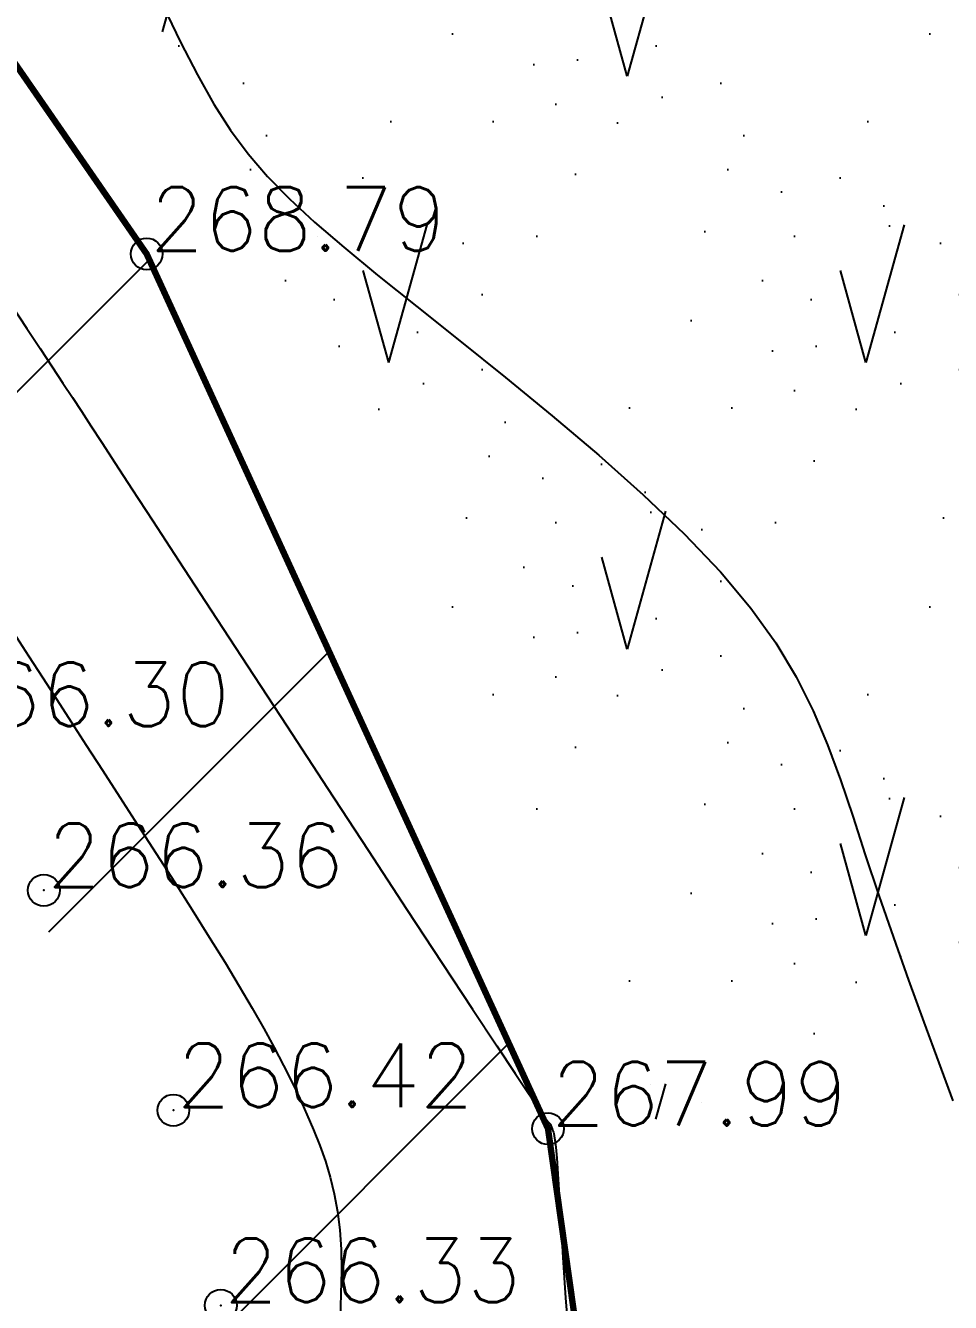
# Model space of a CAD drawing. Header units: millimetres. Extents: x 524954 to 526204, y 9523489 to 9524010.
# Drawn here: x 525380.55 to 525395.08, y 9523582.74 to 9523602.8 of the extents above; entities that cross this region are included whole.
import ezdxf

# ---------------------------------------------------------------- set-up
doc = ezdxf.new("R2010")
doc.units = ezdxf.units.MM
doc.header["$PDMODE"] = 32
doc.header["$PDSIZE"] = 0.5
doc.linetypes.add('ACAD_ISO12W100', pattern=[21, 12, -3, 0, -3, 0, -3])
doc.linetypes.add('CACHE2', pattern=[4.7625, 3.175, -1.5875])
for name, color, linetype in [('Bord Fleuve', 4, 'ACAD_ISO12W100'), ('CN_01_00', 3, 'Continuous'), ('CN_02_00', 4, 'Continuous'), ('TopoAlt', 3, 'Continuous'), ('TOPOJIS', 7, 'Continuous'), ('Végétation_Plantation', 70, 'Continuous')]:
    doc.layers.add(name, color=color, linetype=linetype)
doc.styles.add('Simplex 1.0', font='Simplex.shx', dxfattribs={"width": 0.99, "height": 1})

# ---------------------------------------------------------------- blocks, each defined once
blk = doc.blocks.new('TCPOINT M')
at = {"color": 0}
blk.add_point((0, 0), dxfattribs=at)
at = {"layer": 'TopoAlt', "style": 'Simplex 1.0', "width": 0.99}
blk.add_attdef('ALT', (0.15, 0.15), '', height=1, dxfattribs=at)

msp = doc.modelspace()

# ---------------------------------------------------------------- hatches: boundary and pattern name
at = {"layer": 'Bord Fleuve', "ltscale": 0.5}
h = msp.add_hatch(dxfattribs=at)
h.set_pattern_fill('ANSI33', color=135, scale=2, style=0)
h.paths.add_polyline_path([(525394.875, 9523547.688), (525386.855, 9523539.684), (525374.857, 9523528.592), (525359.402, 9523533.054), (525302.267, 9523541.753), (525253.226, 9523571.678), (525189.199, 9523592.989), (525146.601, 9523610.427), (525134.908, 9523628.389), (525130.258, 9523644.878), (525129.915, 9523646.053), (525134.923, 9523646.805), (525141.4, 9523651.378), (525145.39, 9523652.194), (525150.779, 9523654.113), (525153.673, 9523654.734), (525157.062, 9523656.215), (525170.428, 9523659.554), (525190.68, 9523663.166), (525195.533, 9523671.037), (525214.046, 9523677.393), (525226.978, 9523684.419), (525241.856, 9523699.409), (525259.549, 9523697.749), (525263.742, 9523702.788), (525265.599, 9523705.429), (525271.397, 9523709.575), (525278.663, 9523713.162), (525282.299, 9523718.359), (525286.813, 9523721.853), (525297.974, 9523715.602), (525305.783, 9523711.053), (525316.348, 9523705.233), (525323.457, 9523701.143), (525333.272, 9523695.625), (525364.282, 9523678.524), (525367.141, 9523669.609), (525369.992, 9523664.673), (525374.256, 9523657.439), (525374.878, 9523649.759), (525376.197, 9523640.514), (525378.821, 9523632.503), (525377.801, 9523621.191), (525377.159, 9523606.875), (525382.451, 9523599.216), (525388.758, 9523585.471), (525391.317, 9523567.355), (525392.74, 9523563.589), (525392.123, 9523555.946)])
at = {"layer": 'Végétation_Plantation', "linetype": 'CACHE2', "ltscale": 0.5}
h = msp.add_hatch(dxfattribs=at)
h.set_pattern_fill('BROUSS', color=256, scale=1.5, style=0)
h.set_pattern_definition([(74.475889, (0, 0), (-3.750000001, 13.500000005), [2.25, -11.761156275]), (74.475889, (3.75, 4.5), (-3.750000001, 13.500000005), [2.25, -11.761156275]), (74.475889, (7.5, 9), (-3.750000001, 13.500000005), [2.25, -11.761156275]), (105.524111, (0, 0), (-7.500000003, 4e-10), [1.5, -12.511156275]), (105.524111, (3.75, 4.5), (-7.500000003, 4e-10), [1.5, -12.511156275]), (105.524111, (7.5, 9), (-7.500000003, 4e-10), [1.5, -12.511156275]), (0, (0.453, 0.484), (3.75, 4.5), [0, -7.5]), (0, (1.468, 1.072), (3.75, 4.5), [0, -7.5]), (0, (1.1713, 1.8804), (3.75, 4.5), [0, -7.5]), (0, (2.327, 1.9907), (3.75, 4.5), [0, -7.5]), (0, (1.64, 3.7912), (3.75, 4.5), [0, -7.5]), (0, (0.3684, 2.1545), (3.75, 4.5), [0, -7.5]), (0, (0.281, 2.4684), (3.75, 4.5), [0, -7.5]), (0, (0.0314, 3.7912), (3.75, 4.5), [0, -7.5]), (0, (-0.7807, 0.2634), (3.75, 4.5), [0, -7.5]), (0, (-0.8588, 0.9984), (3.75, 4.5), [0, -7.5]), (0, (-1.468, 0.19), (3.75, 4.5), [0, -7.5]), (0, (-1.624, 1.2924), (3.75, 4.5), [0, -7.5]), (0, (-1.1242, 1.9905), (3.75, 4.5), [0, -7.5]), (0, (-1.3274, 2.6888), (3.75, 4.5), [0, -7.5]), (0, (-1.9207, 3.5707), (3.75, 4.5), [0, -7.5]), (0, (-0.406, 2.9085), (3.75, 4.5), [0, -7.5]), (0, (-2.53, 2.064), (3.75, 4.5), [0, -7.5]), (0, (-2.7485, 0.6675), (3.75, 4.5), [0, -7.5]), (0, (-1.1235, -0.4347), (3.75, 4.5), [0, -7.5]), (0, (-0.156, -0.7287), (3.75, 4.5), [0, -7.5]), (0, (-0.812, -1.537), (3.75, 4.5), [0, -7.5]), (0, (1.5774, -1.4635), (3.75, 4.5), [0, -7.5]), (0, (0.5466, -0.3245), (3.75, 4.5), [0, -7.5]), (0, (1.468, -0.104), (3.75, 4.5), [0, -7.5])])
h.paths.add_polyline_path([(525377.673, 9523660.945), (525407.866, 9523647.437), (525404.193, 9523635.327), (525403.476, 9523627.007), (525405.987, 9523619.737), (525406.747, 9523612.886), (525407.177, 9523604.448), (525411.057, 9523590.152), (525390.646, 9523585.184), (525385.798, 9523596.139), (525380.179, 9523608.044), (525379.541, 9523623.33), (525380.945, 9523632.682), (525378.138, 9523643.509), (525376.097, 9523653.982)])

# ---------------------------------------------------------------- linework, layer by layer
at = {"layer": 'Bord Fleuve', "ltscale": 0.35, "const_width": 0.1, "flags": 128}
msp.add_lwpolyline([(525364.282, 9523678.524), (525367.141, 9523669.609), (525369.992, 9523664.673), (525374.256, 9523657.439), (525374.878, 9523649.759), (525376.197, 9523640.514), (525378.821, 9523632.503), (525377.801, 9523621.191), (525377.159, 9523606.875), (525382.451, 9523599.216), (525388.758, 9523585.471), (525391.317, 9523567.355), (525392.74, 9523563.589), (525392.123, 9523555.946), (525394.064, 9523546.741)], dxfattribs=at)
at = {"layer": 'CN_01_00', "flags": 128}
for points, elevation in [([(525382.711, 9523603.11), (525382.982, 9523602.545), (525383.248, 9523602.028), (525383.507, 9523601.571), (525383.77, 9523601.163), (525384.047, 9523600.789), (525384.352, 9523600.433), (525384.695, 9523600.08), (525385.09, 9523599.714), (525385.547, 9523599.32), (525386.08, 9523598.883), (525386.694, 9523598.391), (525387.372, 9523597.85), (525388.09, 9523597.273), (525388.825, 9523596.67), (525389.554, 9523596.052), (525390.254, 9523595.43), (525390.9, 9523594.817), (525391.469, 9523594.221), (525391.945, 9523593.653), (525392.337, 9523593.105), (525392.658, 9523592.57), (525392.925, 9523592.039), (525393.152, 9523591.502), (525393.354, 9523590.952), (525393.547, 9523590.38), (525393.744, 9523589.777), (525393.959, 9523589.138), (525394.187, 9523588.475), (525394.424, 9523587.805), (525394.663, 9523587.143), (525394.897, 9523586.505), (525395.122, 9523585.908)], 269), ([(525380.356, 9523593.269), (525380.594, 9523592.902), (525380.818, 9523592.555), (525381.038, 9523592.214), (525381.262, 9523591.867), (525381.499, 9523591.499), (525381.755, 9523591.103), (525382.028, 9523590.682), (525382.312, 9523590.243), (525382.6, 9523589.796), (525382.887, 9523589.349), (525383.167, 9523588.908), (525383.434, 9523588.483), (525383.682, 9523588.082), (525383.907, 9523587.71), (525384.109, 9523587.365), (525384.29, 9523587.046), (525384.454, 9523586.747), (525384.601, 9523586.467), (525384.735, 9523586.2), (525384.857, 9523585.945), (525384.97, 9523585.697), (525385.075, 9523585.452), (525385.172, 9523585.209), (525385.26, 9523584.962), (525385.336, 9523584.71), (525385.4, 9523584.448), (525385.451, 9523584.173), (525385.487, 9523583.882), (525385.507, 9523583.572), (525385.511, 9523583.238), (525385.504, 9523582.875), (525385.494, 9523582.478)], 267)]:
    msp.add_lwpolyline(points, dxfattribs=dict(at, elevation=elevation))
at = {"layer": 'CN_02_00', "elevation": 268, "flags": 128}
msp.add_lwpolyline([(525380.339, 9523598.397), (525380.567, 9523598.047), (525380.777, 9523597.728), (525380.966, 9523597.442), (525381.135, 9523597.188), (525381.284, 9523596.962), (525381.426, 9523596.746), (525381.575, 9523596.516), (525381.748, 9523596.252), (525381.957, 9523595.93), (525382.219, 9523595.527), (525382.548, 9523595.022), (525382.959, 9523594.392), (525383.46, 9523593.624), (525384.033, 9523592.747), (525384.652, 9523591.8), (525385.294, 9523590.821), (525385.931, 9523589.847), (525386.541, 9523588.918), (525387.096, 9523588.073), (525387.573, 9523587.349), (525387.953, 9523586.774), (525388.242, 9523586.34), (525388.452, 9523586.027), (525388.597, 9523585.813), (525388.689, 9523585.68), (525388.742, 9523585.607), (525388.767, 9523585.575), (525388.778, 9523585.563), (525388.785, 9523585.556), (525388.791, 9523585.549), (525388.795, 9523585.543), (525388.799, 9523585.536), (525388.802, 9523585.53), (525388.804, 9523585.524), (525388.806, 9523585.518), (525388.809, 9523585.511), (525388.811, 9523585.504), (525388.814, 9523585.496), (525388.817, 9523585.486), (525388.821, 9523585.476), (525388.825, 9523585.464), (525388.83, 9523585.451), (525388.836, 9523585.436), (525388.842, 9523585.419), (525388.849, 9523585.398), (525388.857, 9523585.36), (525388.867, 9523585.292), (525388.879, 9523585.179), (525388.894, 9523585.007), (525388.912, 9523584.761), (525388.933, 9523584.428), (525388.959, 9523583.993), (525388.99, 9523583.449), (525389.032, 9523582.813), (525389.092, 9523582.109)], dxfattribs=at)

# ---------------------------------------------------------------- block references
at = {"layer": 'TOPOJIS'}
ref = msp.add_blockref('TCPOINT M', (525382.451, 9523599.216, 268.79), dxfattribs=at)
ref.add_attrib('ALT', '268.79', (525382.501, 9523599.266, 268.79), dxfattribs={"layer": 'TopoAlt', "height": 1, "style": 'Simplex 1.0', "width": 0.99})
ref = msp.add_blockref('TCPOINT M', (525379.042, 9523591.749, 266.3), dxfattribs=at)
ref.add_attrib('ALT', '266.30', (525379.092, 9523591.799, 266.3), dxfattribs={"layer": 'TopoAlt', "height": 1, "style": 'Simplex 1.0', "width": 0.99})
ref = msp.add_blockref('TCPOINT M', (525380.835, 9523589.217, 266.36), dxfattribs=at)
ref.add_attrib('ALT', '266.36', (525380.885, 9523589.267, 266.36), dxfattribs={"layer": 'TopoAlt', "height": 1, "style": 'Simplex 1.0', "width": 0.99})
ref = msp.add_blockref('TCPOINT M', (525382.871, 9523585.761, 266.42), dxfattribs=at)
ref.add_attrib('ALT', '266.42', (525382.921, 9523585.811, 266.42), dxfattribs={"layer": 'TopoAlt', "height": 1, "style": 'Simplex 1.0', "width": 0.99})
ref = msp.add_blockref('TCPOINT M', (525388.758, 9523585.471, 267.99), dxfattribs=at)
ref.add_attrib('ALT', '267.99', (525388.808, 9523585.521, 267.99), dxfattribs={"layer": 'TopoAlt', "height": 1, "style": 'Simplex 1.0', "width": 0.99})
ref = msp.add_blockref('TCPOINT M', (525383.616, 9523582.696, 266.33), dxfattribs=at)
ref.add_attrib('ALT', '266.33', (525383.666, 9523582.746, 266.33), dxfattribs={"layer": 'TopoAlt', "height": 1, "style": 'Simplex 1.0', "width": 0.99})

doc.saveas('drawing.dxf')
